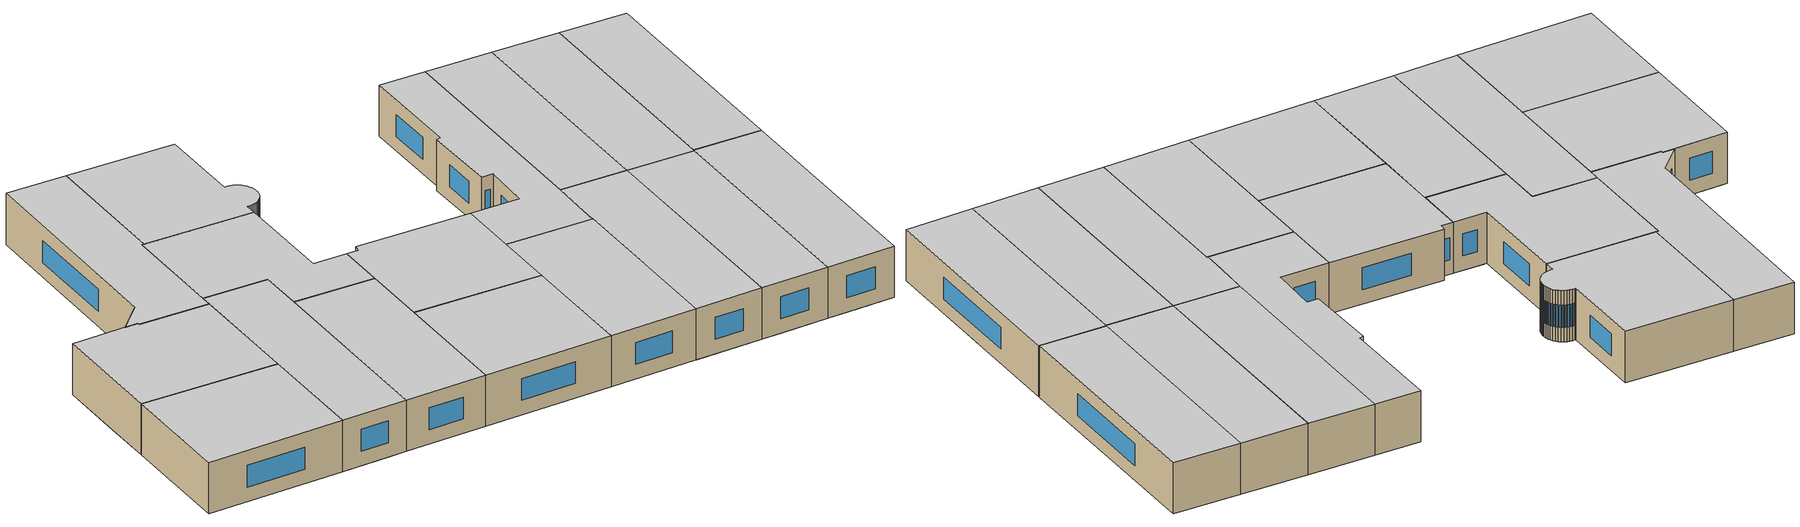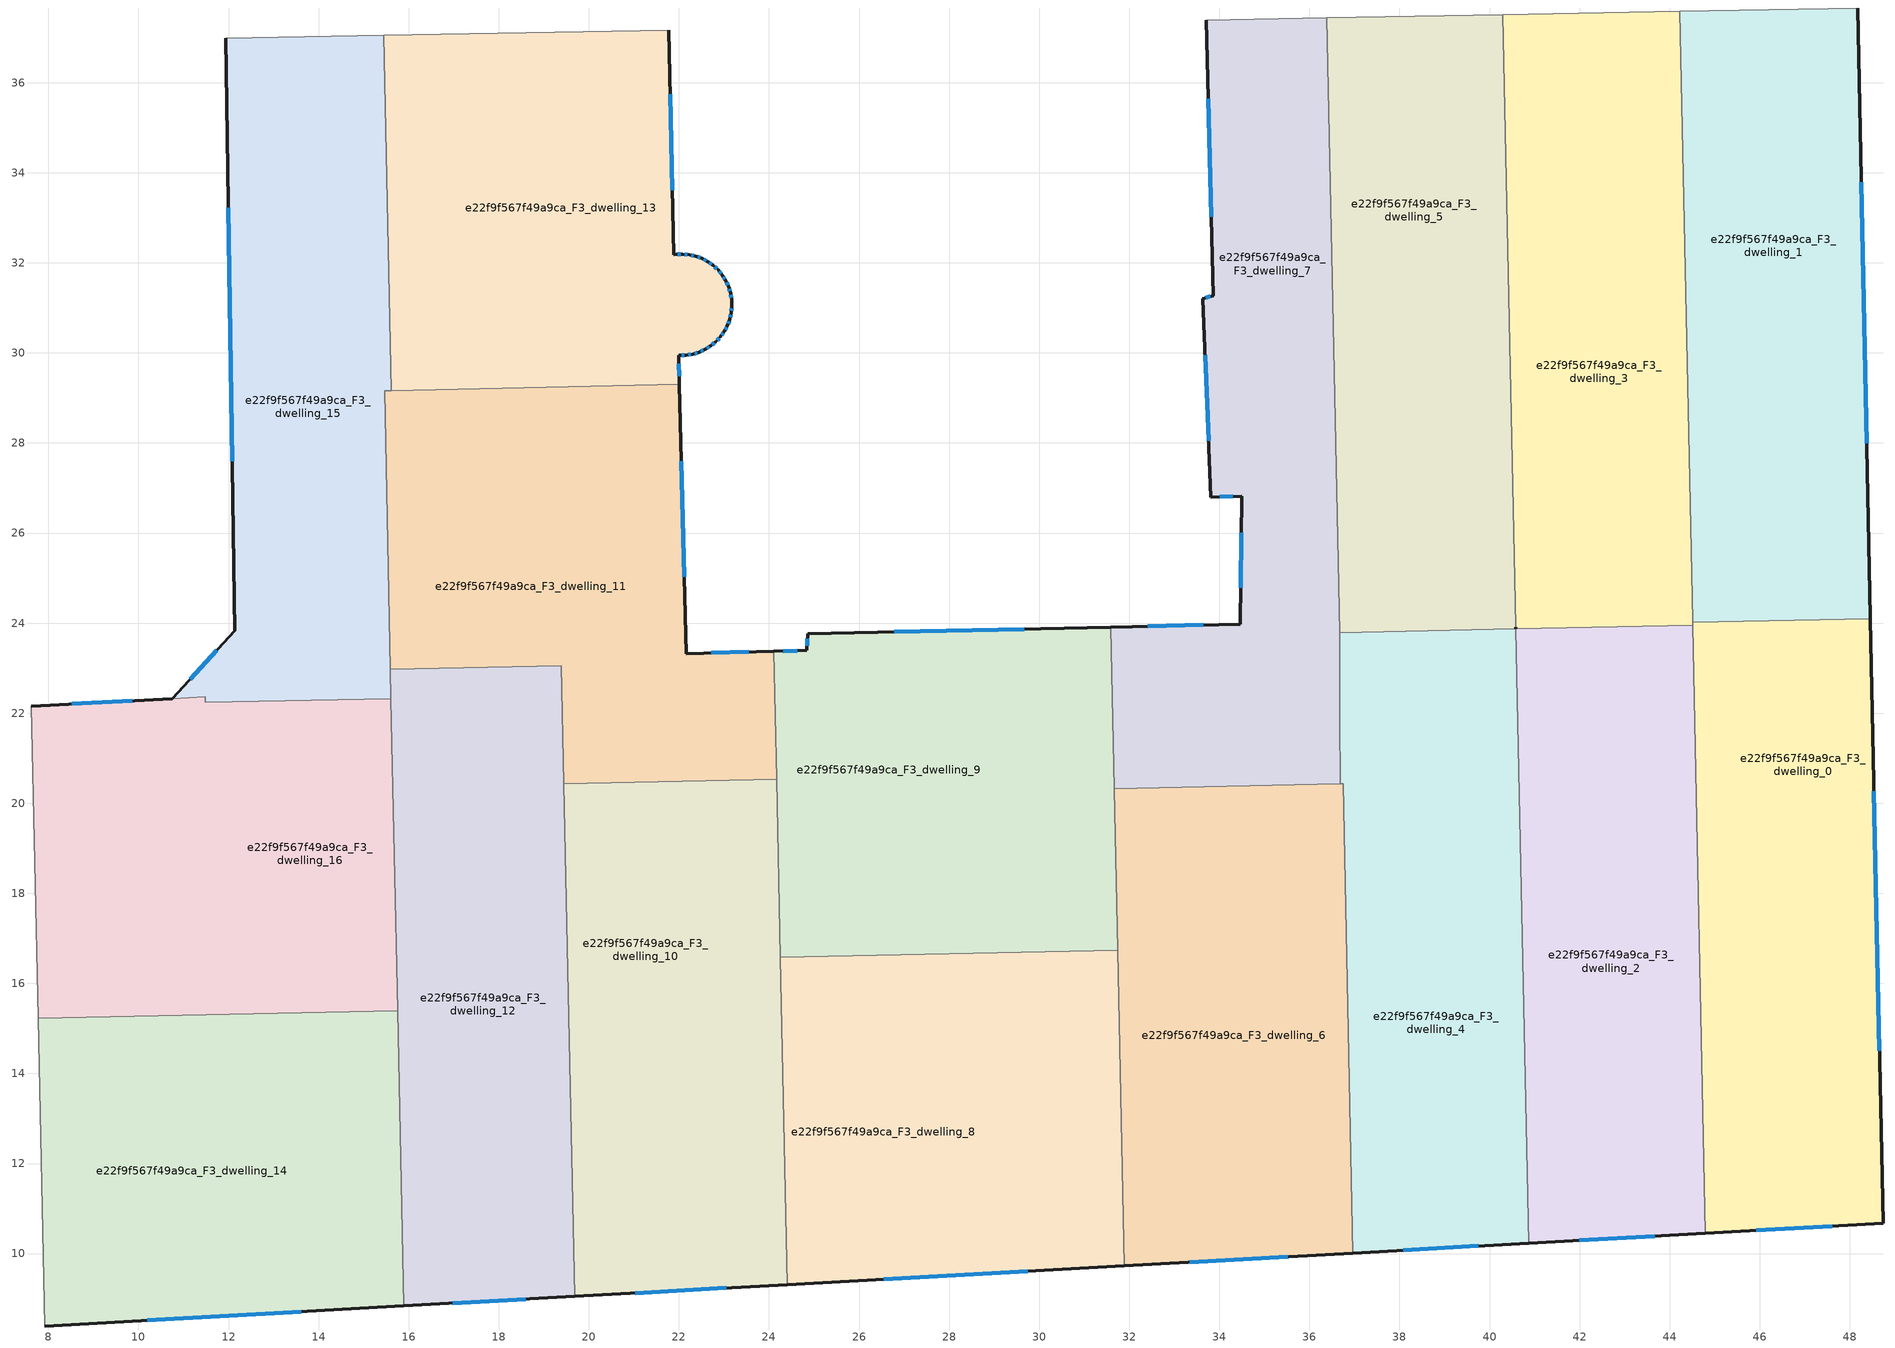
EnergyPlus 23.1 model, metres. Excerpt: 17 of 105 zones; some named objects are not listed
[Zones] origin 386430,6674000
e22f9f567f49a9ca_F3_dwelling_0
 floor to e22f9f567f49a9ca_F2_dwelling_10 (EU_floor_Construction): 48.51,21.81 48.59,17.66 44.57,21.27 44.51,23.95 44.51,24.02 46.01,24.05 z9
 floor to e22f9f567f49a9ca_F2_dwelling_11 (EU_floor_Construction): 48.59,17.66 48.67,14.11 44.64,17.72 44.57,21.27 z9
 floor to e22f9f567f49a9ca_F2_dwelling_9 (EU_floor_Construction): 48.46,24.1 48.51,21.81 46.01,24.05 z9
 floor to e22f9f567f49a9ca_F2_dwelling_13 (EU_floor_Construction): 48.73,11.18 48.74,10.67 46.04,10.52 44.77,11.66 44.7,14.79 z9
 floor adiabatic (EU_floor_Construction): 48.67,14.11 48.74,10.67 48.73,11.18 44.7,14.79 44.77,11.66 46.04,10.52 44.79,10.45 44.64,17.72 z9
 wall outside (EU_wall_Construction): 44.79,10.45 48.74,10.67 48.46,24.1 z9:12
 wall to e22f9f567f49a9ca_F3_dwelling_2 (EU_wall_Construction): 44.51,23.95 44.79,10.45 z9:12
 wall to e22f9f567f49a9ca_F3_dwelling_3 (EU_wall_Construction): 44.51,24.02 44.51,23.95 z9:12
 wall to e22f9f567f49a9ca_F3_dwelling_1 (EU_wall_Construction): 48.46,24.1 44.51,24.02 z9:12
 window (EU_Window_Construction): 48.66,14.51 48.54,20.26 / 45.92,10.51 47.61,10.61 z9.86:11.14
 ceiling to e22f9f567f49a9ca_F4_dwelling_0 (EU_floor_Construction): 48.74,10.67 48.46,24.1 44.51,24.02 44.51,23.95 44.79,10.45 z12
e22f9f567f49a9ca_F3_dwelling_1
 floor to e22f9f567f49a9ca_F2_dwelling_8 (EU_floor_Construction): 48.17,37.66 48.39,27.1 44.37,30.71 44.22,37.59 z9
 floor to e22f9f567f49a9ca_F2_dwelling_9 (EU_floor_Construction): 48.39,27.1 48.46,24.13 48.46,24.11 46.01,24.05 44.48,25.42 44.37,30.71 z9
 floor to e22f9f567f49a9ca_F2_dwelling_10 (EU_floor_Construction): 46.01,24.05 44.51,24.02 44.51,24.05 44.48,25.42 z9
 wall outside (EU_wall_Construction): 48.46,24.1 48.46,24.13 48.17,37.66 z9:12
 wall to e22f9f567f49a9ca_F3_dwelling_3 (EU_wall_Construction): 44.22,37.59 44.51,24.05 44.51,24.02 z9:12
 wall adiabatic (EU_wall_Construction): 48.17,37.66 44.22,37.59 z9:12
 window (EU_Window_Construction): 48.37,28 48.25,33.79 z9.86:11.14
 ceiling to e22f9f567f49a9ca_F4_dwelling_1 (EU_floor_Construction): 48.46,24.1 48.46,24.13 48.17,37.66 44.22,37.59 44.51,24.05 44.51,24.02 z12
e22f9f567f49a9ca_F3_dwelling_10
 floor to e22f9f567f49a9ca_F2_dwelling_4 (EU_floor_Construction): 24.27,15.94 24.28,15.13 22.58,13.23 19.54,15.96 19.45,20.26 z9
 floor to e22f9f567f49a9ca_F2_dwelling_3 (EU_floor_Construction): 24.19,19.64 24.27,15.94 19.45,20.26 19.45,20.43 23.21,20.51 z9
 floor to e22f9f567f49a9ca_F2_dwelling_17 (EU_floor_Construction): 24.28,15.13 24.41,9.31 19.68,9.05 19.66,9.98 z9
 floor to e22f9f567f49a9ca_F2_dwelling_2 (EU_floor_Construction): 24.11,23.37 24.19,19.64 23.21,20.51 24.17,20.53 z9
 floor to e22f9f567f49a9ca_F2_dwelling_5 (EU_floor_Construction): 22.58,13.23 20.47,10.88 19.63,11.63 19.54,15.96 z9
 floor to e22f9f567f49a9ca_F2_dwelling_6 (EU_floor_Construction): 20.47,10.88 19.66,9.98 19.63,11.63 z9
 wall outside (EU_wall_Construction): 19.68,9.05 24.41,9.31 z9:12
 wall to e22f9f567f49a9ca_F3_dwelling_11 (EU_wall_Construction): 24.11,23.37 24.17,20.53 19.45,20.43 z9:12
 wall to e22f9f567f49a9ca_F3_dwelling_12 (EU_wall_Construction): 19.44,20.43 19.68,9.05 z9:12
 wall to e22f9f567f49a9ca_F3_dwelling_8 (EU_wall_Construction): 24.41,9.31 24.25,16.58 z9:12
 wall to e22f9f567f49a9ca_F3_dwelling_9 (EU_wall_Construction): 24.25,16.58 24.17,20.53 24.11,23.37 z9:12
 window (EU_Window_Construction): 21.03,9.12 23.06,9.24 z9.86:11.14
 ceiling to e22f9f567f49a9ca_F4_dwelling_10 (EU_floor_Construction): 24.41,9.31 24.11,23.37 24.17,20.53 19.45,20.43 19.68,9.05 z12
e22f9f567f49a9ca_F3_dwelling_11
 floor to e22f9f567f49a9ca_F2_dwelling_3 (EU_floor_Construction): 22.13,24.76 22.17,23.32 22.32,23.33 22.32,23.18 22.02,23.17 22.03,22.87 21.73,22.86 21.74,22.44 21.28,22.85 22.05,22.16 22.06,21.75 20.5,23.15 22.37,21.47 22.37,21.27 23.21,20.51 19.45,20.43 19.39,23.05 16.41,22.99 15.58,23.74 15.46,29.16 17.19,29.2 z9
 floor to e22f9f567f49a9ca_F2_dwelling_0 (EU_floor_Construction): 22.01,29.3 22.03,28.42 21.08,29.28 z9
 floor to e22f9f567f49a9ca_F2_dwelling_2 (EU_floor_Construction): 24.11,23.37 24.17,20.53 23.21,20.51 22.37,21.27 22.37,21.47 21.35,22.39 22.06,21.75 22.05,22.16 21.59,22.58 21.74,22.44 21.73,22.86 22.03,22.87 22.02,23.17 22.32,23.18 22.32,23.33 z9
 floor to e22f9f567f49a9ca_F2_dwelling_1 (EU_floor_Construction): 22.03,28.42 22.13,24.76 17.19,29.2 21.08,29.28 z9
 floor to e22f9f567f49a9ca_F2_dwelling_4 (EU_floor_Construction): 16.41,22.99 15.59,22.97 15.58,23.74 z9
 wall outside (EU_wall_Construction): 24.11,23.37 22.17,23.32 22.01,29.3 z9:12
 wall to e22f9f567f49a9ca_F3_dwelling_12 (EU_wall_Construction): 15.59,22.97 19.39,23.05 19.44,20.44 z9:12
 wall to e22f9f567f49a9ca_F3_dwelling_15 (EU_wall_Construction): 15.61,29.16 15.46,29.16 15.59,22.97 z9:12
 wall to e22f9f567f49a9ca_F3_dwelling_13 (EU_wall_Construction): 22.01,29.3 15.61,29.16 z9:12
 window (EU_Window_Construction): 22.12,25.03 22.06,27.59 / 23.56,23.36 22.72,23.34 z9.86:11.14
 ceiling to e22f9f567f49a9ca_F4_dwelling_11 (EU_floor_Construction): 24.17,20.53 24.11,23.37 22.17,23.32 22.01,29.3 15.46,29.16 15.59,22.97 19.39,23.05 19.45,20.43 z12
e22f9f567f49a9ca_F3_dwelling_12
 floor to e22f9f567f49a9ca_F2_dwelling_5 (EU_floor_Construction): 19.54,15.96 19.63,11.63 15.76,15.11 15.67,19.43 z9
 floor to e22f9f567f49a9ca_F2_dwelling_4 (EU_floor_Construction): 19.45,20.26 19.54,15.96 15.67,19.43 15.59,22.97 16.41,22.99 z9
 floor to e22f9f567f49a9ca_F2_dwelling_7 (EU_floor_Construction): 17.96,8.95 15.89,8.84 15.85,10.84 z9
 floor adiabatic (EU_floor_Construction): 19.39,23.05 19.45,20.26 16.41,22.99 z9
 floor to e22f9f567f49a9ca_F2_dwelling_6 (EU_floor_Construction): 19.63,11.63 19.66,9.98 18.79,9 17.96,8.95 15.85,10.84 15.76,15.11 z9
 floor to e22f9f567f49a9ca_F2_dwelling_17 (EU_floor_Construction): 19.66,9.98 19.68,9.05 18.79,9 z9
 wall outside (EU_wall_Construction): 15.89,8.84 19.68,9.05 z9:12
 wall to e22f9f567f49a9ca_F3_dwelling_16 (EU_wall_Construction): 15.61,22.33 15.75,15.39 z9:12
 wall to e22f9f567f49a9ca_F3_dwelling_14 (EU_wall_Construction): 15.75,15.39 15.89,8.84 z9:12
 wall to e22f9f567f49a9ca_F3_dwelling_15 (EU_wall_Construction): 15.59,22.97 15.6,22.33 z9:12
 window (EU_Window_Construction): 16.97,8.9 18.6,8.99 z9.86:11.14
 ceiling to e22f9f567f49a9ca_F4_dwelling_12 (EU_floor_Construction): 19.68,9.05 19.39,23.05 15.59,22.97 15.89,8.84 z12
e22f9f567f49a9ca_F3_dwelling_13
 floor to e22f9f567f49a9ca_F2_dwelling_0 (EU_floor_Construction): 21.78,37.17 21.89,32.18 21.94,32.19 22.09,32.2 22.23,32.18 22.38,32.15 22.51,32.1 22.64,32.03 22.76,31.94 22.87,31.84 22.96,31.73 23.04,31.6 23.1,31.47 23.15,31.33 23.17,31.18 23.17,31.12 23.18,31.04 23.16,30.89 23.13,30.75 23.08,30.61 23.01,30.48 22.92,30.36 22.82,30.25 22.71,30.16 22.58,30.08 22.45,30.02 22.31,29.97 22.16,29.95 22.02,29.95 21.99,29.95 22.01,29.3 21.08,29.28 15.51,34.28 15.45,37.05 z9
 floor to e22f9f567f49a9ca_F2_dwelling_1 (EU_floor_Construction): 21.08,29.28 17.19,29.2 15.58,30.64 15.51,34.28 z9
 floor to e22f9f567f49a9ca_F2_dwelling_3 (EU_floor_Construction): 17.19,29.2 15.61,29.16 15.58,30.64 z9
 wall outside (EU_wall_Construction): 22.01,29.3 21.99,29.95 22.02,29.95 22.16,29.95 22.31,29.97 22.45,30.02 22.58,30.08 22.71,30.16 22.82,30.25 22.92,30.36 23.01,30.48 23.08,30.61 23.13,30.75 23.16,30.89 23.18,31.04 23.17,31.12 23.17,31.18 23.15,31.33 23.1,31.47 23.04,31.6 22.96,31.73 22.87,31.84 22.76,31.94 22.64,32.03 22.51,32.1 22.38,32.15 22.23,32.18 22.09,32.2 21.94,32.19 21.89,32.18 21.78,37.17 z9:12
 wall to e22f9f567f49a9ca_F3_dwelling_15 (EU_wall_Construction): 15.45,37.05 15.61,29.16 z9:12
 wall adiabatic (EU_wall_Construction): 21.78,37.17 15.45,37.05 z9:12
 window (EU_Window_Construction): 21.86,33.61 21.81,35.74 / 22.04,32.19 21.98,32.19 / 22.19,32.18 22.13,32.19 / 22.33,32.16 22.27,32.17 / 22.47,32.11 22.41,32.13 / 22.61,32.05 22.55,32.08 / 22.73,31.97 22.68,32 / 22.84,31.87 22.79,31.91 / 22.94,31.76 22.9,31.81 / 23.02,31.64 22.99,31.69 / 23.09,31.51 23.06,31.56 / 23.13,31.37 23.12,31.43 / 23.16,31.22 23.15,31.29 / 23.17,30.93 23.17,30.99 / 23.14,30.79 23.15,30.85 / 23.09,30.65 23.11,30.71 / 23.03,30.52 23.06,30.57 / 22.95,30.39 22.98,30.44 / 22.85,30.28 22.89,30.33 / 22.74,30.18 22.79,30.22 / 22.62,30.1 22.67,30.13 / 22.49,30.04 22.55,30.06 / 22.35,29.99 22.41,30.01 / 22.21,29.96 22.27,29.97 / 22.06,29.95 22.12,29.95 / 22.01,29.48 22,29.76 z9.86:11.14
 ceiling to e22f9f567f49a9ca_F4_dwelling_13 (EU_floor_Construction): 22.58,30.08 22.71,30.16 22.82,30.25 22.92,30.36 23.01,30.48 23.08,30.61 23.13,30.75 23.16,30.89 23.18,31.04 23.17,31.12 23.17,31.18 23.15,31.33 23.1,31.47 23.04,31.6 22.96,31.73 22.87,31.84 22.76,31.94 22.64,32.03 22.51,32.1 22.38,32.15 22.23,32.18 22.09,32.2 21.94,32.19 21.89,32.18 21.78,37.17 15.45,37.05 15.61,29.16 22.01,29.3 21.99,29.95 22.02,29.95 22.16,29.95 22.31,29.97 22.45,30.02 z12
e22f9f567f49a9ca_F3_dwelling_14
 floor to e22f9f567f49a9ca_F2_dwelling_7 (EU_floor_Construction): 15.85,10.84 15.89,8.84 7.91,8.39 7.77,15.22 10.89,15.29 z9
 floor to e22f9f567f49a9ca_F2_dwelling_6 (EU_floor_Construction): 15.76,15.11 15.85,10.84 10.89,15.29 15.45,15.38 z9
 floor to e22f9f567f49a9ca_F2_dwelling_5 (EU_floor_Construction): 15.75,15.39 15.76,15.11 15.45,15.38 z9
 wall outside (EU_wall_Construction): 7.91,8.39 15.89,8.84 z9:12
 wall adiabatic (EU_wall_Construction): 7.77,15.22 7.91,8.39 z9:12
 wall to e22f9f567f49a9ca_F3_dwelling_16 (EU_wall_Construction): 15.75,15.39 7.77,15.22 z9:12
 window (EU_Window_Construction): 10.19,8.52 13.61,8.71 z9.86:11.14
 ceiling to e22f9f567f49a9ca_F4_dwelling_14 (EU_floor_Construction): 15.89,8.84 15.75,15.39 7.77,15.22 7.91,8.39 z12
e22f9f567f49a9ca_F3_dwelling_15
 floor to e22f9f567f49a9ca_F2_dwelling_3 (EU_floor_Construction): 15.58,30.64 15.61,29.16 15.46,29.16 15.57,23.74 12.09,26.87 11.98,33.87 z9
 floor to e22f9f567f49a9ca_F2_dwelling_1 (EU_floor_Construction): 15.51,34.28 15.58,30.64 11.98,33.87 11.93,36.98 12.48,36.99 z9
 floor to e22f9f567f49a9ca_F2_dwelling_0 (EU_floor_Construction): 15.45,37.05 15.51,34.28 12.48,36.99 z9
 floor to e22f9f567f49a9ca_F2_dwelling_4 (EU_floor_Construction): 15.57,23.74 15.6,22.33 12.51,22.26 11.52,23.16 12.14,23.83 12.09,26.87 z9
 floor to e22f9f567f49a9ca_F2_dwelling_5 (EU_floor_Construction): 12.51,22.26 11.48,22.24 11.48,22.36 10.75,22.33 11.52,23.16 z9
 wall outside (EU_wall_Construction): 11.93,36.98 12.14,23.83 10.75,22.33 z9:12
 wall adiabatic (EU_wall_Construction): 15.45,37.05 11.93,36.98 z9:12
 wall to e22f9f567f49a9ca_F3_dwelling_16 (EU_wall_Construction): 10.75,22.33 11.48,22.36 11.48,22.24 / 11.49,22.24 15.6,22.33 z9:12
 window (EU_Window_Construction): 11.99,33.23 12.08,27.59 / 11.74,23.4 11.15,22.76 z9.86:11.14
 ceiling to e22f9f567f49a9ca_F4_dwelling_15 (EU_floor_Construction): 15.6,22.33 15.46,29.16 15.61,29.16 15.45,37.05 11.93,36.98 12.14,23.83 10.75,22.33 11.48,22.36 11.48,22.24 z12
e22f9f567f49a9ca_F3_dwelling_16
 floor to e22f9f567f49a9ca_F2_dwelling_6 (EU_floor_Construction): 15.45,15.38 10.89,15.29 7.71,18.15 7.62,22.16 7.89,22.17 z9
 floor to e22f9f567f49a9ca_F2_dwelling_5 (EU_floor_Construction): 15.67,19.43 15.75,15.39 15.45,15.38 7.89,22.17 11.48,22.36 11.48,22.24 12.51,22.26 z9
 floor to e22f9f567f49a9ca_F2_dwelling_7 (EU_floor_Construction): 10.89,15.29 7.77,15.22 7.71,18.15 z9
 floor to e22f9f567f49a9ca_F2_dwelling_4 (EU_floor_Construction): 15.61,22.33 15.67,19.43 12.51,22.26 z9
 wall outside (EU_wall_Construction): 10.75,22.33 7.62,22.16 z9:12
 wall adiabatic (EU_wall_Construction): 7.62,22.16 7.77,15.22 z9:12
 window (EU_Window_Construction): 9.86,22.28 8.52,22.21 z9.86:11.14
 ceiling to e22f9f567f49a9ca_F4_dwelling_16 (EU_floor_Construction): 15.75,15.39 15.61,22.33 11.49,22.24 11.48,22.36 7.62,22.16 7.77,15.22 z12
e22f9f567f49a9ca_F3_dwelling_2
 floor to e22f9f567f49a9ca_F2_dwelling_11 (EU_floor_Construction): 44.57,21.27 44.64,17.72 40.64,21.31 40.58,23.87 41.64,23.89 z9
 floor to e22f9f567f49a9ca_F2_dwelling_10 (EU_floor_Construction): 44.51,23.95 44.57,21.27 41.64,23.89 z9
 floor to e22f9f567f49a9ca_F2_dwelling_14 (EU_floor_Construction): 44.77,11.66 44.79,10.45 42.1,10.3 40.84,11.43 40.76,15.25 z9
 floor adiabatic (EU_floor_Construction): 44.64,17.72 44.77,11.66 40.76,15.25 40.64,21.31 z9
 floor to e22f9f567f49a9ca_F2_dwelling_15 (EU_floor_Construction): 42.1,10.3 40.87,10.23 40.84,11.43 z9
 wall outside (EU_wall_Construction): 40.87,10.23 44.79,10.45 z9:12
 wall to e22f9f567f49a9ca_F3_dwelling_4 (EU_wall_Construction): 40.58,23.87 40.87,10.23 z9:12
 wall to e22f9f567f49a9ca_F3_dwelling_3 (EU_wall_Construction): 44.51,23.95 40.59,23.87 z9:12
 window (EU_Window_Construction): 41.99,10.29 43.67,10.39 z9.86:11.14
 ceiling to e22f9f567f49a9ca_F4_dwelling_2 (EU_floor_Construction): 44.79,10.45 44.51,23.95 40.59,23.87 40.87,10.23 z12
e22f9f567f49a9ca_F3_dwelling_3
 floor to e22f9f567f49a9ca_F2_dwelling_9 (EU_floor_Construction): 44.37,30.71 44.48,25.42 40.48,29.01 40.39,33.08 40.99,33.74 z9
 floor to e22f9f567f49a9ca_F2_dwelling_10 (EU_floor_Construction): 44.48,25.42 44.51,24.05 44.51,24.02 44.51,23.95 41.64,23.89 40.56,24.86 40.48,29.01 z9
 floor to e22f9f567f49a9ca_F2_dwelling_8 (EU_floor_Construction): 44.22,37.59 44.37,30.71 40.99,33.74 40.39,33.08 40.3,37.51 z9
 floor adiabatic (EU_floor_Construction): 41.64,23.89 40.58,23.87 40.58,23.93 40.56,24.86 z9
 wall outside (EU_wall_Construction): 40.58,23.9 40.58,23.87 z9:12
 wall adiabatic (EU_wall_Construction): 44.22,37.59 40.3,37.51 z9:12
 wall to e22f9f567f49a9ca_F3_dwelling_5 (EU_wall_Construction): 40.3,37.51 40.58,23.93 40.58,23.9 z9:12
 ceiling to e22f9f567f49a9ca_F4_dwelling_3 (EU_floor_Construction): 44.51,23.95 44.51,24.02 44.51,24.05 44.22,37.59 40.3,37.51 40.58,23.93 40.58,23.87 z12
e22f9f567f49a9ca_F3_dwelling_4
 floor to e22f9f567f49a9ca_F2_dwelling_14 (EU_floor_Construction): 40.76,15.25 40.84,11.43 36.86,15 36.78,18.82 z9
 floor to e22f9f567f49a9ca_F2_dwelling_13 (EU_floor_Construction): 40.7,18.38 40.76,15.25 36.78,18.82 36.75,20.43 36.68,20.43 36.68,21.16 36.68,21.88 36.68,21.98 z9
 floor to e22f9f567f49a9ca_F2_dwelling_15 (EU_floor_Construction): 40.84,11.43 40.87,10.23 37,10.02 36.97,10.05 36.86,15 z9
 floor to e22f9f567f49a9ca_F2_dwelling_12 (EU_floor_Construction): 40.64,21.31 40.7,18.38 36.68,21.98 36.68,23.79 37.85,23.81 z9
 floor to e22f9f567f49a9ca_F2_dwelling_11 (EU_floor_Construction): 40.58,23.87 40.64,21.31 37.85,23.81 z9
 wall outside (EU_wall_Construction): 36.97,10.01 40.87,10.23 z9:12
 wall to e22f9f567f49a9ca_F3_dwelling_6 (EU_wall_Construction): 36.68,20.43 36.75,20.43 36.97,10.01 z9:12
 wall to e22f9f567f49a9ca_F3_dwelling_7 (EU_wall_Construction): 36.68,23.79 36.68,21.88 36.68,20.43 z9:12
 wall to e22f9f567f49a9ca_F3_dwelling_5 (EU_wall_Construction): 40.58,23.87 36.68,23.79 z9:12
 window (EU_Window_Construction): 38.08,10.08 39.75,10.17 z9.86:11.14
 ceiling to e22f9f567f49a9ca_F4_dwelling_4 (EU_floor_Construction): 40.87,10.23 40.58,23.87 36.68,23.79 36.68,21.88 36.68,20.43 36.75,20.43 36.97,10.01 z12
e22f9f567f49a9ca_F3_dwelling_5
 floor to e22f9f567f49a9ca_F2_dwelling_8 (EU_floor_Construction): 40.3,37.51 40.39,33.08 36.57,28.82 36.39,37.44 z9
 floor to e22f9f567f49a9ca_F2_dwelling_9 (EU_floor_Construction): 40.39,33.08 40.48,29.01 38.41,30.87 z9
 floor to e22f9f567f49a9ca_F2_dwelling_10 (EU_floor_Construction): 40.48,29.01 40.56,24.86 36.58,28.43 36.57,28.82 38.41,30.87 z9
 floor to e22f9f567f49a9ca_F2_dwelling_11 (EU_floor_Construction): 40.56,24.86 40.58,23.9 40.58,23.87 37.85,23.81 36.65,24.89 36.58,28.43 z9
 floor to e22f9f567f49a9ca_F2_dwelling_12 (EU_floor_Construction): 37.85,23.81 36.68,23.79 36.65,24.89 z9
 wall outside (EU_wall_Construction): 40.58,23.87 40.58,23.9 z9:12
 wall to e22f9f567f49a9ca_F3_dwelling_7 (EU_wall_Construction): 36.39,37.44 36.68,23.79 z9:12
 wall adiabatic (EU_wall_Construction): 40.3,37.51 36.39,37.44 z9:12
 ceiling to e22f9f567f49a9ca_F4_dwelling_5 (EU_floor_Construction): 40.58,23.87 40.58,23.9 40.3,37.51 36.39,37.44 36.68,23.79 z12
e22f9f567f49a9ca_F3_dwelling_6
 floor to e22f9f567f49a9ca_F2_dwelling_14 (EU_floor_Construction): 36.78,18.82 36.86,15 31.68,19.65 31.66,20.33 35.03,20.4 z9
 floor to e22f9f567f49a9ca_F2_dwelling_15 (EU_floor_Construction): 36.86,15 36.97,10.05 31.78,14.7 31.68,19.65 z9
 floor to e22f9f567f49a9ca_F2_dwelling_16 (EU_floor_Construction): 36.97,10.05 36.97,10.01 32.25,9.75 31.88,10.08 31.78,14.7 z9
 floor to e22f9f567f49a9ca_F2_dwelling_13 (EU_floor_Construction): 36.75,20.43 36.78,18.82 35.03,20.4 z9
 floor to e22f9f567f49a9ca_F2_dwelling_17 (EU_floor_Construction): 32.25,9.75 31.89,9.73 31.88,10.08 z9
 wall outside (EU_wall_Construction): 31.89,9.73 36.97,10.01 z9:12
 wall to e22f9f567f49a9ca_F3_dwelling_8 (EU_wall_Construction): 31.74,16.74 31.89,9.73 z9:12
 wall to e22f9f567f49a9ca_F3_dwelling_7 (EU_wall_Construction): 36.68,20.43 31.66,20.33 z9:12
 wall to e22f9f567f49a9ca_F3_dwelling_9 (EU_wall_Construction): 31.67,20.33 31.74,16.74 z9:12
 window (EU_Window_Construction): 33.34,9.81 35.52,9.93 z9.86:11.14
 ceiling to e22f9f567f49a9ca_F4_dwelling_6 (EU_floor_Construction): 36.97,10.01 36.75,20.43 31.66,20.33 31.89,9.73 z12
e22f9f567f49a9ca_F3_dwelling_7
 floor to e22f9f567f49a9ca_F2_dwelling_13 (EU_floor_Construction): 36.68,21.98 36.68,21.88 36.68,20.43 35.03,20.4 31.73,23.35 32.25,23.93 34.46,23.98 z9
 floor to e22f9f567f49a9ca_F2_dwelling_11 (EU_floor_Construction): 36.58,28.43 36.65,24.89 34.65,26.68 36.38,28.61 z9
 floor to e22f9f567f49a9ca_F2_dwelling_14 (EU_floor_Construction): 35.03,20.4 31.66,20.33 31.6,23.28 31.7,23.39 z9
 floor to e22f9f567f49a9ca_F2_dwelling_8 (EU_floor_Construction): 36.39,37.44 36.57,28.82 34.49,26.51 34.5,26.82 33.81,26.79 33.63,31.21 33.86,31.27 33.71,37.39 z9
 floor to e22f9f567f49a9ca_F2_dwelling_2 (EU_floor_Construction): 32.25,23.93 31.73,23.35 31.7,23.39 31.6,23.28 31.59,23.91 32.18,23.93 z9
 floor to e22f9f567f49a9ca_F2_dwelling_12 (EU_floor_Construction): 36.65,24.89 36.68,23.79 36.68,21.98 34.46,23.98 34.49,26.51 34.65,26.68 z9
 floor to e22f9f567f49a9ca_F2_dwelling_10 (EU_floor_Construction): 36.57,28.82 36.58,28.43 36.38,28.61 z9
 wall outside (EU_wall_Construction): 33.71,37.39 33.86,31.27 33.63,31.21 33.81,26.79 34.5,26.82 34.46,23.98 31.59,23.91 z9:12
 wall adiabatic (EU_wall_Construction): 36.39,37.44 33.71,37.39 z9:12
 wall to e22f9f567f49a9ca_F3_dwelling_9 (EU_wall_Construction): 31.59,23.91 31.66,20.33 z9:12
 window (EU_Window_Construction): 33.64,23.96 32.41,23.93 / 34.49,26.01 34.47,24.79 / 34.01,26.8 34.3,26.81 / 33.68,29.94 33.76,28.05 / 33.8,31.25 33.7,31.22 / 33.75,35.64 33.82,33.02 z9.86:11.14
 ceiling to e22f9f567f49a9ca_F4_dwelling_7 (EU_floor_Construction): 36.68,20.43 36.68,21.88 36.68,23.79 36.39,37.44 33.71,37.39 33.86,31.27 33.63,31.21 33.81,26.79 34.5,26.82 34.46,23.98 31.59,23.91 31.66,20.33 z12
e22f9f567f49a9ca_F3_dwelling_8
 floor to e22f9f567f49a9ca_F2_dwelling_16 (EU_floor_Construction): 31.78,14.7 31.88,10.08 25.16,16.11 25.61,16.61 29.56,16.69 z9
 floor to e22f9f567f49a9ca_F2_dwelling_17 (EU_floor_Construction): 31.88,10.08 31.89,9.73 24.41,9.31 24.28,15.13 25.16,16.11 z9
 floor to e22f9f567f49a9ca_F2_dwelling_4 (EU_floor_Construction): 24.68,15.57 24.28,15.13 24.27,15.94 z9
 floor to e22f9f567f49a9ca_F2_dwelling_15 (EU_floor_Construction): 31.74,16.74 31.78,14.7 29.56,16.69 z9
 floor to e22f9f567f49a9ca_F2_dwelling_3 (EU_floor_Construction): 25.61,16.61 24.68,15.57 24.27,15.94 24.25,16.58 z9
 wall outside (EU_wall_Construction): 24.41,9.31 31.89,9.73 z9:12
 wall to e22f9f567f49a9ca_F3_dwelling_9 (EU_wall_Construction): 31.74,16.74 24.25,16.58 z9:12
 window (EU_Window_Construction): 26.54,9.43 29.75,9.61 z9.86:11.14
 ceiling to e22f9f567f49a9ca_F4_dwelling_8 (EU_floor_Construction): 31.89,9.73 31.74,16.74 24.25,16.58 24.41,9.31 z12
e22f9f567f49a9ca_F3_dwelling_9
 floor to e22f9f567f49a9ca_F2_dwelling_15 (EU_floor_Construction): 31.68,19.65 31.74,16.74 29.56,16.69 27.42,18.62 29.83,21.31 z9
 floor to e22f9f567f49a9ca_F2_dwelling_2 (EU_floor_Construction): 31.59,23.91 31.6,23.28 26.48,17.58 24.19,19.64 24.11,23.37 24.84,23.39 24.86,23.76 z9
 floor to e22f9f567f49a9ca_F2_dwelling_16 (EU_floor_Construction): 29.56,16.69 25.61,16.61 27.42,18.62 z9
 floor to e22f9f567f49a9ca_F2_dwelling_14 (EU_floor_Construction): 31.6,23.28 31.68,19.65 29.83,21.31 z9
 floor to e22f9f567f49a9ca_F2_dwelling_3 (EU_floor_Construction): 26.48,17.58 25.61,16.61 24.25,16.58 24.19,19.64 z9
 wall outside (EU_wall_Construction): 31.59,23.91 24.86,23.76 24.84,23.39 24.11,23.37 z9:12
 window (EU_Window_Construction): 24.63,23.39 24.32,23.38 / 24.86,23.66 24.84,23.5 / 29.67,23.87 26.78,23.8 z9.86:11.14
 ceiling to e22f9f567f49a9ca_F4_dwelling_9 (EU_floor_Construction): 31.74,16.74 31.59,23.91 24.86,23.76 24.84,23.39 24.11,23.37 24.25,16.58 z12
[Building]
EU S2 Campaign: North Axis=0; Terrain=City; Solar Distribution=FullExterior
[Site:Location]
Helsinki-Vantaa.AP: Latitude=60.317; Longitude=24.963; Time Zone=2; Elevation=54.6
[SizingPeriod:WeatherFileDays]
AnnualSizingPeriod: Begin Month=1; Begin Day of Month=1; End Month=12; End Day of Month=31; Day of Week for Start Day=Monday; Use Weather File Daylight Saving Period=No; Use Weather File Rain and Snow Indicators=No
[MATERIAL]
EU_InternalMass_Material: Roughness=MediumRough; Thickness=0.1; Conductivity=1; Density=1800; Specific Heat=900; Thermal Absorptance=0.9; Solar Absorptance=0.7; Visible Absorptance=0.7
[MATERIAL:NOMASS] Roughness=MediumRough; Thermal Absorptance=0.9; Solar Absorptance=0.7; Visible Absorptance=0.7
Name | Thermal Resistance
EU_wall_NoMass | 1.10183
EU_floor_NoMass | 1.70606
[WINDOWMATERIAL:SIMPLEGLAZINGSYSTEM]
EU_Window_SimpleGlazing: UFactor=3.11035; Solar Heat Gain Coefficient=0.8; Visible Transmittance=0.8
[CONSTRUCTION]
EU_wall_Construction: EU_wall_NoMass
EU_floor_Construction: EU_floor_NoMass
EU_Window_Construction: EU_Window_SimpleGlazing
EU_InternalMass_Construction: EU_InternalMass_Material
[ZONE] Type=1; Multiplier=1; Ceiling Height=autocalculate; Floor Area=autocalculate; Part of Total Floor Area=Yes
Name | Volume
e22f9f567f49a9ca_F3_dwelling_0 | 159.962
e22f9f567f49a9ca_F3_dwelling_1 | 160.707
e22f9f567f49a9ca_F3_dwelling_10 | 160.325
e22f9f567f49a9ca_F3_dwelling_11; e22f9f567f49a9ca_F3_dwelling_6 | 160.326
e22f9f567f49a9ca_F3_dwelling_12 | 160.33
e22f9f567f49a9ca_F3_dwelling_13 | 156.787
e22f9f567f49a9ca_F3_dwelling_14 | 160.334
e22f9f567f49a9ca_F3_dwelling_15 | 157.259
e22f9f567f49a9ca_F3_dwelling_16 | 166.904
e22f9f567f49a9ca_F3_dwelling_2 | 159.944
e22f9f567f49a9ca_F3_dwelling_3 | 160.712
e22f9f567f49a9ca_F3_dwelling_4 | 161.061
e22f9f567f49a9ca_F3_dwelling_5 | 159.957
e22f9f567f49a9ca_F3_dwelling_7 | 160.003
e22f9f567f49a9ca_F3_dwelling_8 | 160.324
e22f9f567f49a9ca_F3_dwelling_9 | 160.307
[INTERNALMASS] Construction=EU_InternalMass_Construction
Name | Zone or ZoneList | Surface Area
e22f9f567f49a9ca_F3_dwelling_0_EU_InternalMass | e22f9f567f49a9ca_F3_dwelling_0 | 53.3213
e22f9f567f49a9ca_F3_dwelling_1_EU_InternalMass | e22f9f567f49a9ca_F3_dwelling_1 | 53.5681
e22f9f567f49a9ca_F3_dwelling_2_EU_InternalMass | e22f9f567f49a9ca_F3_dwelling_2 | 53.3166
e22f9f567f49a9ca_F3_dwelling_3_EU_InternalMass | e22f9f567f49a9ca_F3_dwelling_3 | 53.5705
e22f9f567f49a9ca_F3_dwelling_4_EU_InternalMass | e22f9f567f49a9ca_F3_dwelling_4 | 53.6822
e22f9f567f49a9ca_F3_dwelling_5_EU_InternalMass | e22f9f567f49a9ca_F3_dwelling_5 | 53.3189
e22f9f567f49a9ca_F3_dwelling_6_EU_InternalMass | e22f9f567f49a9ca_F3_dwelling_6 | 53.4411
e22f9f567f49a9ca_F3_dwelling_7_EU_InternalMass | e22f9f567f49a9ca_F3_dwelling_7 | 53.3343
e22f9f567f49a9ca_F3_dwelling_8_EU_InternalMass | e22f9f567f49a9ca_F3_dwelling_8 | 53.4401
e22f9f567f49a9ca_F3_dwelling_9_EU_InternalMass | e22f9f567f49a9ca_F3_dwelling_9 | 53.4379
e22f9f567f49a9ca_F3_dwelling_10_EU_InternalMass | e22f9f567f49a9ca_F3_dwelling_10 | 53.4448
e22f9f567f49a9ca_F3_dwelling_11_EU_InternalMass | e22f9f567f49a9ca_F3_dwelling_11 | 53.4419
e22f9f567f49a9ca_F3_dwelling_12_EU_InternalMass | e22f9f567f49a9ca_F3_dwelling_12 | 53.4489
e22f9f567f49a9ca_F3_dwelling_13_EU_InternalMass | e22f9f567f49a9ca_F3_dwelling_13 | 52.26
e22f9f567f49a9ca_F3_dwelling_14_EU_InternalMass | e22f9f567f49a9ca_F3_dwelling_14 | 53.4445
e22f9f567f49a9ca_F3_dwelling_15_EU_InternalMass | e22f9f567f49a9ca_F3_dwelling_15 | 52.4321
e22f9f567f49a9ca_F3_dwelling_16_EU_InternalMass | e22f9f567f49a9ca_F3_dwelling_16 | 55.6361
[OTHEREQUIPMENT] Fuel Type=Electricity; Design Level Calculation Method=Watts/Area; Power per Zone Floor Area=1; Fraction Latent=0; Fraction Radiant=0; Fraction Lost=0; Carbon Dioxide Generation Rate=0; EndUse Subcategory=EU_Step8_InternalGains
Name | Zone or ZoneList or Space or SpaceList | Schedule
EU_Step8_InternalGain_e22f9f567f49a9ca_F3_dwelling_0_f000 | e22f9f567f49a9ca_F3_dwelling_0 | EU_Step8_GainSchedule_e22f9f567f49a9ca_F3_dwelling_0_f000
EU_Step8_InternalGain_e22f9f567f49a9ca_F3_dwelling_1_f000 | e22f9f567f49a9ca_F3_dwelling_1 | EU_Step8_GainSchedule_e22f9f567f49a9ca_F3_dwelling_1_f000
EU_Step8_InternalGain_e22f9f567f49a9ca_F3_dwelling_2_f000 | e22f9f567f49a9ca_F3_dwelling_2 | EU_Step8_GainSchedule_e22f9f567f49a9ca_F3_dwelling_2_f000
EU_Step8_InternalGain_e22f9f567f49a9ca_F3_dwelling_3_f000 | e22f9f567f49a9ca_F3_dwelling_3 | EU_Step8_GainSchedule_e22f9f567f49a9ca_F3_dwelling_3_f000
EU_Step8_InternalGain_e22f9f567f49a9ca_F3_dwelling_4_f000 | e22f9f567f49a9ca_F3_dwelling_4 | EU_Step8_GainSchedule_e22f9f567f49a9ca_F3_dwelling_4_f000
EU_Step8_InternalGain_e22f9f567f49a9ca_F3_dwelling_5_f000 | e22f9f567f49a9ca_F3_dwelling_5 | EU_Step8_GainSchedule_e22f9f567f49a9ca_F3_dwelling_5_f000
EU_Step8_InternalGain_e22f9f567f49a9ca_F3_dwelling_6_f000 | e22f9f567f49a9ca_F3_dwelling_6 | EU_Step8_GainSchedule_e22f9f567f49a9ca_F3_dwelling_6_f000
EU_Step8_InternalGain_e22f9f567f49a9ca_F3_dwelling_7_f000 | e22f9f567f49a9ca_F3_dwelling_7 | EU_Step8_GainSchedule_e22f9f567f49a9ca_F3_dwelling_7_f000
EU_Step8_InternalGain_e22f9f567f49a9ca_F3_dwelling_8_f000 | e22f9f567f49a9ca_F3_dwelling_8 | EU_Step8_GainSchedule_e22f9f567f49a9ca_F3_dwelling_8_f000
EU_Step8_InternalGain_e22f9f567f49a9ca_F3_dwelling_9_f000 | e22f9f567f49a9ca_F3_dwelling_9 | EU_Step8_GainSchedule_e22f9f567f49a9ca_F3_dwelling_9_f000
EU_Step8_InternalGain_e22f9f567f49a9ca_F3_dwelling_10_f000 | e22f9f567f49a9ca_F3_dwelling_10 | EU_Step8_GainSchedule_e22f9f567f49a9ca_F3_dwelling_10_f000
EU_Step8_InternalGain_e22f9f567f49a9ca_F3_dwelling_11_f000 | e22f9f567f49a9ca_F3_dwelling_11 | EU_Step8_GainSchedule_e22f9f567f49a9ca_F3_dwelling_11_f000
EU_Step8_InternalGain_e22f9f567f49a9ca_F3_dwelling_12_f000 | e22f9f567f49a9ca_F3_dwelling_12 | EU_Step8_GainSchedule_e22f9f567f49a9ca_F3_dwelling_12_f000
EU_Step8_InternalGain_e22f9f567f49a9ca_F3_dwelling_13_f000 | e22f9f567f49a9ca_F3_dwelling_13 | EU_Step8_GainSchedule_e22f9f567f49a9ca_F3_dwelling_13_f000
EU_Step8_InternalGain_e22f9f567f49a9ca_F3_dwelling_14_f000 | e22f9f567f49a9ca_F3_dwelling_14 | EU_Step8_GainSchedule_e22f9f567f49a9ca_F3_dwelling_14_f000
EU_Step8_InternalGain_e22f9f567f49a9ca_F3_dwelling_15_f000 | e22f9f567f49a9ca_F3_dwelling_15 | EU_Step8_GainSchedule_e22f9f567f49a9ca_F3_dwelling_15_f000
EU_Step8_InternalGain_e22f9f567f49a9ca_F3_dwelling_16_f000 | e22f9f567f49a9ca_F3_dwelling_16 | EU_Step8_GainSchedule_e22f9f567f49a9ca_F3_dwelling_16_f000
[ZONEVENTILATION:DESIGNFLOWRATE] Schedule=EU_AlwaysOn; Design Flow Rate Calculation Method=AirChanges/Hour; Air Changes per Hour=0.756316; Ventilation Type=Natural; Fan Pressure Rise=0; Fan Total Efficiency=1; Constant Term Coefficient=1; Temperature Term Coefficient=0; Velocity Term Coefficient=0; Velocity Squared Term Coefficient=0; Minimum Indoor Temperature=-100; Maximum Indoor Temperature=100; Delta Temperature=-100; Minimum Outdoor Temperature=-100; Maximum Outdoor Temperature=100; Maximum Wind Speed=40
Name | Zone or ZoneList or Space or SpaceList
EU_ConstantAir_e22f9f567f49a9ca_F3_dwelling_0 | e22f9f567f49a9ca_F3_dwelling_0
EU_ConstantAir_e22f9f567f49a9ca_F3_dwelling_1 | e22f9f567f49a9ca_F3_dwelling_1
EU_ConstantAir_e22f9f567f49a9ca_F3_dwelling_2 | e22f9f567f49a9ca_F3_dwelling_2
EU_ConstantAir_e22f9f567f49a9ca_F3_dwelling_3 | e22f9f567f49a9ca_F3_dwelling_3
EU_ConstantAir_e22f9f567f49a9ca_F3_dwelling_4 | e22f9f567f49a9ca_F3_dwelling_4
EU_ConstantAir_e22f9f567f49a9ca_F3_dwelling_5 | e22f9f567f49a9ca_F3_dwelling_5
EU_ConstantAir_e22f9f567f49a9ca_F3_dwelling_6 | e22f9f567f49a9ca_F3_dwelling_6
EU_ConstantAir_e22f9f567f49a9ca_F3_dwelling_7 | e22f9f567f49a9ca_F3_dwelling_7
EU_ConstantAir_e22f9f567f49a9ca_F3_dwelling_8 | e22f9f567f49a9ca_F3_dwelling_8
EU_ConstantAir_e22f9f567f49a9ca_F3_dwelling_9 | e22f9f567f49a9ca_F3_dwelling_9
EU_ConstantAir_e22f9f567f49a9ca_F3_dwelling_10 | e22f9f567f49a9ca_F3_dwelling_10
EU_ConstantAir_e22f9f567f49a9ca_F3_dwelling_11 | e22f9f567f49a9ca_F3_dwelling_11
EU_ConstantAir_e22f9f567f49a9ca_F3_dwelling_12 | e22f9f567f49a9ca_F3_dwelling_12
EU_ConstantAir_e22f9f567f49a9ca_F3_dwelling_13 | e22f9f567f49a9ca_F3_dwelling_13
EU_ConstantAir_e22f9f567f49a9ca_F3_dwelling_14 | e22f9f567f49a9ca_F3_dwelling_14
EU_ConstantAir_e22f9f567f49a9ca_F3_dwelling_15 | e22f9f567f49a9ca_F3_dwelling_15
EU_ConstantAir_e22f9f567f49a9ca_F3_dwelling_16 | e22f9f567f49a9ca_F3_dwelling_16
[HVACTEMPLATE:ZONE:IDEALLOADSAIRSYSTEM] System Availability Schedule=EU_AlwaysOn; Maximum Heating Supply Air Temperature=50; Minimum Cooling Supply Air Temperature=13; Maximum Heating Supply Air Humidity Ratio=0.0156; Minimum Cooling Supply Air Humidity Ratio=0.0077; Heating Limit=NoLimit; Cooling Limit=NoLimit; Heating Availability Schedule=EU_AlwaysOn; Cooling Availability Schedule=EU_CoolingOff; Dehumidification Control Type=ConstantSensibleHeatRatio; Cooling Sensible Heat Ratio=0.7; Dehumidification Setpoint=60; Humidification Control Type=None; Humidification Setpoint=30; Outdoor Air Method=None; Outdoor Air Flow Rate per Person=0.00944; Outdoor Air Flow Rate per Zone Floor Area=0; Outdoor Air Flow Rate per Zone=0; Demand Controlled Ventilation Type=None; Outdoor Air Economizer Type=NoEconomizer; Heat Recovery Type=None; Sensible Heat Recovery Effectiveness=0.7; Latent Heat Recovery Effectiveness=0.65
Name | Template Thermostat
e22f9f567f49a9ca_F3_dwelling_0 | EU_HeatOnly_e22f9f567f49a9ca_F3_dwelling_0
e22f9f567f49a9ca_F3_dwelling_1 | EU_HeatOnly_e22f9f567f49a9ca_F3_dwelling_1
e22f9f567f49a9ca_F3_dwelling_2 | EU_HeatOnly_e22f9f567f49a9ca_F3_dwelling_2
e22f9f567f49a9ca_F3_dwelling_3 | EU_HeatOnly_e22f9f567f49a9ca_F3_dwelling_3
e22f9f567f49a9ca_F3_dwelling_4 | EU_HeatOnly_e22f9f567f49a9ca_F3_dwelling_4
e22f9f567f49a9ca_F3_dwelling_5 | EU_HeatOnly_e22f9f567f49a9ca_F3_dwelling_5
e22f9f567f49a9ca_F3_dwelling_6 | EU_HeatOnly_e22f9f567f49a9ca_F3_dwelling_6
e22f9f567f49a9ca_F3_dwelling_7 | EU_HeatOnly_e22f9f567f49a9ca_F3_dwelling_7
e22f9f567f49a9ca_F3_dwelling_8 | EU_HeatOnly_e22f9f567f49a9ca_F3_dwelling_8
e22f9f567f49a9ca_F3_dwelling_9 | EU_HeatOnly_e22f9f567f49a9ca_F3_dwelling_9
e22f9f567f49a9ca_F3_dwelling_10 | EU_HeatOnly_e22f9f567f49a9ca_F3_dwelling_10
e22f9f567f49a9ca_F3_dwelling_11 | EU_HeatOnly_e22f9f567f49a9ca_F3_dwelling_11
e22f9f567f49a9ca_F3_dwelling_12 | EU_HeatOnly_e22f9f567f49a9ca_F3_dwelling_12
e22f9f567f49a9ca_F3_dwelling_13 | EU_HeatOnly_e22f9f567f49a9ca_F3_dwelling_13
e22f9f567f49a9ca_F3_dwelling_14 | EU_HeatOnly_e22f9f567f49a9ca_F3_dwelling_14
e22f9f567f49a9ca_F3_dwelling_15 | EU_HeatOnly_e22f9f567f49a9ca_F3_dwelling_15
e22f9f567f49a9ca_F3_dwelling_16 | EU_HeatOnly_e22f9f567f49a9ca_F3_dwelling_16
[SIZING:ZONE] Zone Cooling Design Supply Air Temperature Input Method=SupplyAirTemperature; Zone Cooling Design Supply Air Temperature=13; Zone Heating Design Supply Air Temperature Input Method=SupplyAirTemperature; Zone Heating Design Supply Air Temperature=50; Zone Cooling Design Supply Air Humidity Ratio=0.008; Zone Heating Design Supply Air Humidity Ratio=0.008; Cooling Design Air Flow Method=DesignDay; Cooling Design Air Flow Rate=0; Cooling Minimum Air Flow per Zone Floor Area=0.000762; Cooling Minimum Air Flow=0; Cooling Minimum Air Flow Fraction=0.2; Heating Design Air Flow Method=DesignDay; Heating Design Air Flow Rate=0; Heating Maximum Air Flow per Zone Floor Area=0.002032; Heating Maximum Air Flow=0.141576; Heating Maximum Air Flow Fraction=0.3; Account for Dedicated Outdoor Air System=No; Dedicated Outdoor Air System Control Strategy=NeutralSupplyAir; Dedicated Outdoor Air Low Setpoint Temperature for Design=autosize; Dedicated Outdoor Air High Setpoint Temperature for Design=autosize; Zone Load Sizing Method=Sensible Load Only No Latent Load; Zone Latent Cooling Design Supply Air Humidity Ratio Input Method=HumidityRatioDifference; Zone Cooling Design Supply Air Humidity Ratio Difference=0.005; Zone Latent Heating Design Supply Air Humidity Ratio Input Method=HumidityRatioDifference; Zone Humidification Design Supply Air Humidity Ratio Difference=0.005
e22f9f567f49a9ca_F3_dwelling_0; e22f9f567f49a9ca_F3_dwelling_1; e22f9f567f49a9ca_F3_dwelling_2; e22f9f567f49a9ca_F3_dwelling_3; e22f9f567f49a9ca_F3_dwelling_4; e22f9f567f49a9ca_F3_dwelling_5; e22f9f567f49a9ca_F3_dwelling_6; e22f9f567f49a9ca_F3_dwelling_7; e22f9f567f49a9ca_F3_dwelling_8; e22f9f567f49a9ca_F3_dwelling_9; e22f9f567f49a9ca_F3_dwelling_10; e22f9f567f49a9ca_F3_dwelling_11; e22f9f567f49a9ca_F3_dwelling_12; e22f9f567f49a9ca_F3_dwelling_13; e22f9f567f49a9ca_F3_dwelling_14; e22f9f567f49a9ca_F3_dwelling_15; e22f9f567f49a9ca_F3_dwelling_16
[SCHEDULE:CONSTANT]
Name | Hourly Value
EU_AlwaysOn | 1
EU_CoolingOff | 0
[SCHEDULE:FILE] Column Number=1; Rows to Skip at Top=0; Number of Hours of Data=8760; Column Separator=Comma; Interpolate to Timestep=No; Minutes per Item=60; Adjust Schedule for Daylight Savings=Yes
Name | File
EU_Step8_GainSchedule_e22f9f567f49a9ca_F3_dwelling_0_f000 | ../../schedules/e22f9f567f49a9ca/e22f9f567f49a9ca_F3_dwelling_0_f000_gain.csv
EU_Step8_GainSchedule_e22f9f567f49a9ca_F3_dwelling_1_f000 | ../../schedules/e22f9f567f49a9ca/e22f9f567f49a9ca_F3_dwelling_1_f000_gain.csv
EU_Step8_GainSchedule_e22f9f567f49a9ca_F3_dwelling_2_f000 | ../../schedules/e22f9f567f49a9ca/e22f9f567f49a9ca_F3_dwelling_2_f000_gain.csv
EU_Step8_GainSchedule_e22f9f567f49a9ca_F3_dwelling_3_f000 | ../../schedules/e22f9f567f49a9ca/e22f9f567f49a9ca_F3_dwelling_3_f000_gain.csv
EU_Step8_GainSchedule_e22f9f567f49a9ca_F3_dwelling_4_f000 | ../../schedules/e22f9f567f49a9ca/e22f9f567f49a9ca_F3_dwelling_4_f000_gain.csv
EU_Step8_GainSchedule_e22f9f567f49a9ca_F3_dwelling_5_f000 | ../../schedules/e22f9f567f49a9ca/e22f9f567f49a9ca_F3_dwelling_5_f000_gain.csv
EU_Step8_GainSchedule_e22f9f567f49a9ca_F3_dwelling_6_f000 | ../../schedules/e22f9f567f49a9ca/e22f9f567f49a9ca_F3_dwelling_6_f000_gain.csv
EU_Step8_GainSchedule_e22f9f567f49a9ca_F3_dwelling_7_f000 | ../../schedules/e22f9f567f49a9ca/e22f9f567f49a9ca_F3_dwelling_7_f000_gain.csv
EU_Step8_GainSchedule_e22f9f567f49a9ca_F3_dwelling_8_f000 | ../../schedules/e22f9f567f49a9ca/e22f9f567f49a9ca_F3_dwelling_8_f000_gain.csv
EU_Step8_GainSchedule_e22f9f567f49a9ca_F3_dwelling_9_f000 | ../../schedules/e22f9f567f49a9ca/e22f9f567f49a9ca_F3_dwelling_9_f000_gain.csv
EU_Step8_GainSchedule_e22f9f567f49a9ca_F3_dwelling_10_f000 | ../../schedules/e22f9f567f49a9ca/e22f9f567f49a9ca_F3_dwelling_10_f000_gain.csv
EU_Step8_GainSchedule_e22f9f567f49a9ca_F3_dwelling_11_f000 | ../../schedules/e22f9f567f49a9ca/e22f9f567f49a9ca_F3_dwelling_11_f000_gain.csv
EU_Step8_GainSchedule_e22f9f567f49a9ca_F3_dwelling_12_f000 | ../../schedules/e22f9f567f49a9ca/e22f9f567f49a9ca_F3_dwelling_12_f000_gain.csv
EU_Step8_GainSchedule_e22f9f567f49a9ca_F3_dwelling_13_f000 | ../../schedules/e22f9f567f49a9ca/e22f9f567f49a9ca_F3_dwelling_13_f000_gain.csv
EU_Step8_GainSchedule_e22f9f567f49a9ca_F3_dwelling_14_f000 | ../../schedules/e22f9f567f49a9ca/e22f9f567f49a9ca_F3_dwelling_14_f000_gain.csv
EU_Step8_GainSchedule_e22f9f567f49a9ca_F3_dwelling_15_f000 | ../../schedules/e22f9f567f49a9ca/e22f9f567f49a9ca_F3_dwelling_15_f000_gain.csv
EU_Step8_GainSchedule_e22f9f567f49a9ca_F3_dwelling_16_f000 | ../../schedules/e22f9f567f49a9ca/e22f9f567f49a9ca_F3_dwelling_16_f000_gain.csv
